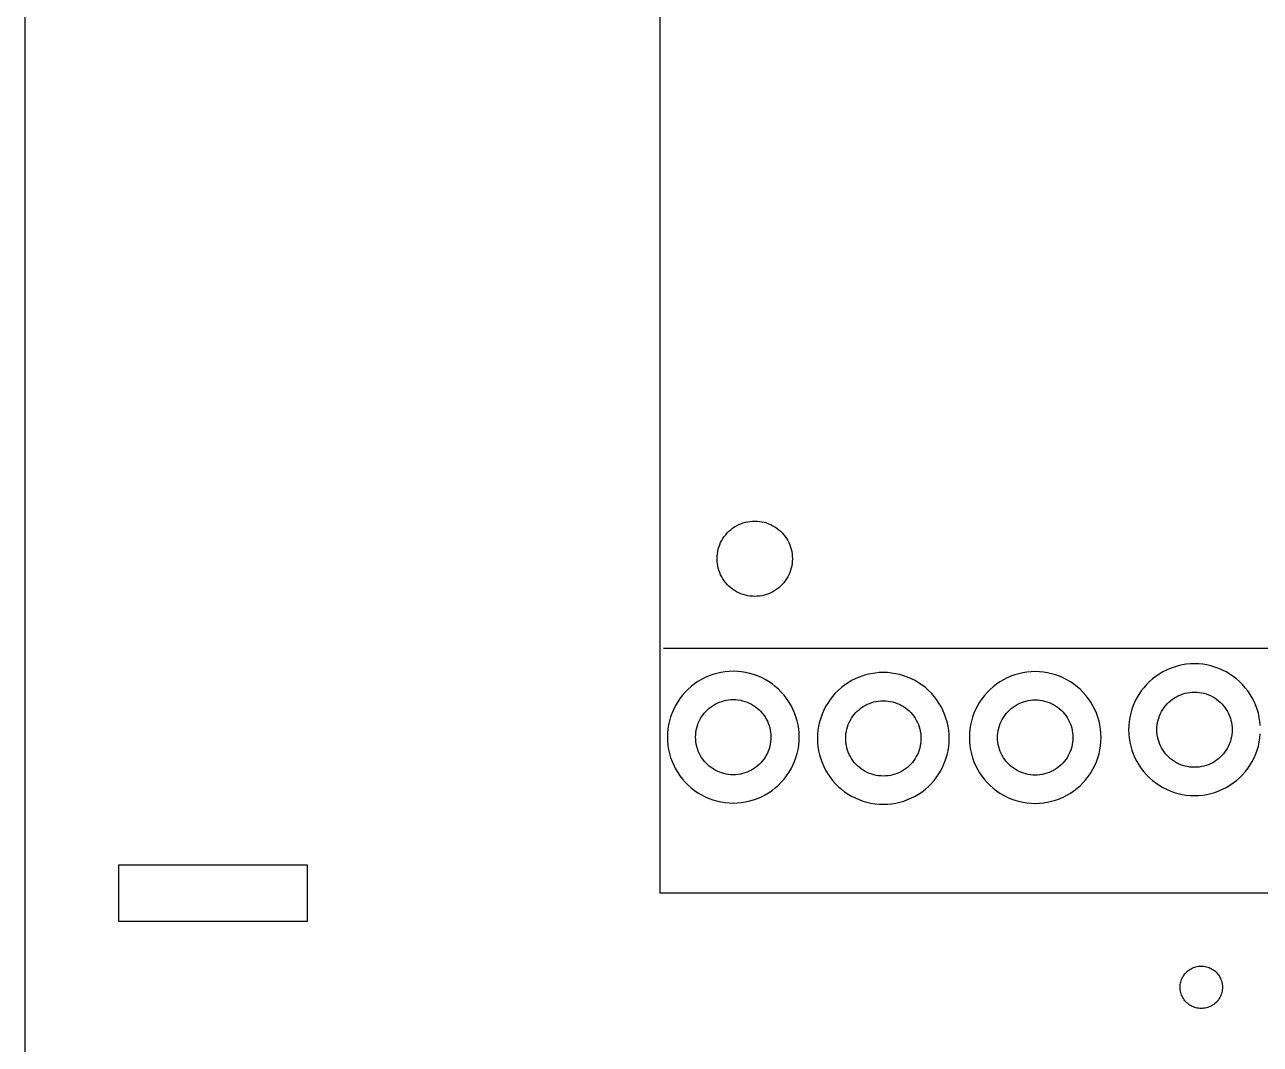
# Model space of a CAD drawing. Extents: x 2 to 1502, y 3 to 1555.
# Drawn here: x 2.1 to 374.3, y 914.3 to 1221.4 of the extents above; entities that cross this region are included whole.
import ezdxf

# ---------------------------------------------------------------- set-up
doc = ezdxf.new("R2010")
doc.units = 0
doc.layers.get('0').update_dxf_attribs({"linetype": 'CONTINUOUS'})

msp = doc.modelspace()

# ---------------------------------------------------------------- linework, layer by layer
at = {"color": 7}
for points in [[(2.148618, 1555.065499), (2.148618, 903.096983)], [(193.487205, 959.789929), (193.487205, 1498.372594)], [(219.877073, 1071.670774), (220.580648, 1071.782224)], [(220.580648, 1071.782224), (221.289848, 1071.848974)], [(221.289848, 1071.849049), (222.001673, 1071.871549)], [(222.001673, 1071.871474), (222.713723, 1071.848974)], [(222.713723, 1071.849049), (223.422698, 1071.782299)], [(223.422698, 1071.782224), (224.126198, 1071.670774)], [(213.265298, 1067.760424), (213.736148, 1068.294724)], [(213.736148, 1068.294724), (214.239848, 1068.798424)], [(214.239848, 1068.798424), (214.774148, 1069.269574)], [(214.774148, 1069.269574), (215.337098, 1069.706074)], [(215.337098, 1069.706074), (215.926148, 1070.106349)], [(215.926148, 1070.106349), (216.539273, 1070.468899)], [(216.539273, 1070.468899), (217.173998, 1070.792299)], [(217.173998, 1070.792299), (217.827623, 1071.075199)], [(217.827623, 1071.075199), (218.497748, 1071.316474)], [(218.497748, 1071.316474), (219.181748, 1071.515149)], [(219.181748, 1071.515149), (219.877073, 1071.670774)], [(224.126198, 1071.670774), (224.821598, 1071.515149)], [(224.821598, 1071.515149), (225.505598, 1071.316474)], [(225.505598, 1071.316474), (226.175648, 1071.075199)], [(226.175648, 1071.075199), (226.829348, 1070.792299)], [(226.829348, 1070.792299), (227.463998, 1070.468899)], [(227.463998, 1070.468899), (228.077123, 1070.106349)], [(228.077123, 1070.106349), (228.666173, 1069.706074)], [(228.666173, 1069.706074), (229.229123, 1069.269574)], [(229.229123, 1069.269574), (229.763498, 1068.798424)], [(229.763498, 1068.798424), (230.267198, 1068.294724)], [(230.267198, 1068.294724), (230.738348, 1067.760424)], [(211.218098, 1064.036824), (211.459298, 1064.706949)], [(211.459298, 1064.706949), (211.742198, 1065.360574)], [(211.742198, 1065.360574), (212.065673, 1065.995224)], [(212.065673, 1065.995224), (212.428223, 1066.608424)], [(212.428223, 1066.608424), (212.828498, 1067.197699)], [(212.828498, 1067.197699), (213.265298, 1067.760424)], [(230.738348, 1067.760424), (231.174848, 1067.197699)], [(231.174848, 1067.197699), (231.575123, 1066.608424)], [(231.575123, 1066.608424), (231.937673, 1065.995224)], [(231.937673, 1065.995224), (232.261073, 1065.360574)], [(232.261073, 1065.360574), (232.543973, 1064.706949)], [(232.543973, 1064.706949), (232.785248, 1064.036824)], [(210.685448, 1059.820849), (210.662948, 1060.532899)], [(210.663098, 1060.532899), (210.685598, 1061.244949)], [(210.685448, 1061.244949), (210.752948, 1061.953924)], [(210.752648, 1061.953924), (210.864023, 1062.657499)], [(210.864023, 1062.657499), (211.019423, 1063.352824)], [(211.019423, 1063.352824), (211.218098, 1064.036824)], [(232.785248, 1064.036824), (232.983923, 1063.352824)], [(232.983923, 1063.352824), (233.139548, 1062.657499)], [(233.139548, 1062.657499), (233.250923, 1061.953924)], [(233.250923, 1061.953924), (233.317673, 1061.244949)], [(233.340248, 1060.532899), (233.317748, 1059.820849)], [(233.317823, 1061.244949), (233.340323, 1060.532899)], [(210.752648, 1059.111874), (210.685148, 1059.820849)], [(210.864023, 1058.408299), (210.752648, 1059.111874)], [(211.019423, 1057.712974), (210.864023, 1058.408299)], [(211.218098, 1057.028974), (211.019423, 1057.712974)], [(211.459298, 1056.358849), (211.218098, 1057.028974)], [(232.785248, 1057.028974), (232.543973, 1056.358849)], [(232.983923, 1057.712974), (232.785248, 1057.028974)], [(233.139548, 1058.408299), (232.983923, 1057.712974)], [(233.250923, 1059.111874), (233.139548, 1058.408299)], [(233.317823, 1059.820849), (233.251073, 1059.111874)], [(211.742198, 1055.705224), (211.459298, 1056.358849)], [(212.065673, 1055.070499), (211.742198, 1055.705224)], [(212.428223, 1054.457374), (212.065673, 1055.070499)], [(212.828498, 1053.868324), (212.428223, 1054.457374)], [(213.265298, 1053.305374), (212.828498, 1053.868324)], [(213.736148, 1052.771074), (213.265298, 1053.305374)], [(230.738348, 1053.305374), (230.267198, 1052.771074)], [(231.174848, 1053.868324), (230.738348, 1053.305374)], [(231.575123, 1054.457374), (231.174848, 1053.868324)], [(231.937673, 1055.070499), (231.575123, 1054.457374)], [(232.261073, 1055.705224), (231.937673, 1055.070499)], [(232.543973, 1056.358849), (232.261073, 1055.705224)], [(214.239848, 1052.267374), (213.736148, 1052.771074)], [(214.774148, 1051.796524), (214.239848, 1052.267374)], [(215.337098, 1051.359724), (214.774148, 1051.796524)], [(215.926148, 1050.959449), (215.337098, 1051.359724)], [(216.539273, 1050.596899), (215.926148, 1050.959449)], [(217.173998, 1050.273499), (216.539273, 1050.596899)], [(217.827623, 1049.990599), (217.173998, 1050.273499)], [(218.497748, 1049.749324), (217.827623, 1049.990599)], [(219.181748, 1049.550649), (218.497748, 1049.749324)], [(219.877073, 1049.395324), (219.181748, 1049.550649)], [(220.580648, 1049.283874), (219.877073, 1049.395324)], [(224.126198, 1049.395324), (223.422698, 1049.283874)], [(224.821598, 1049.550649), (224.126198, 1049.395324)], [(225.505598, 1049.749324), (224.821598, 1049.550649)], [(226.175648, 1049.990599), (225.505598, 1049.749324)], [(226.829348, 1050.273499), (226.175648, 1049.990599)], [(227.463998, 1050.596899), (226.829348, 1050.273499)], [(228.077123, 1050.959449), (227.463998, 1050.596899)], [(228.666173, 1051.359724), (228.077123, 1050.959449)], [(229.229123, 1051.796524), (228.666173, 1051.359724)], [(229.763498, 1052.267374), (229.229123, 1051.796524)], [(230.267198, 1052.771074), (229.763498, 1052.267374)], [(221.289848, 1049.216674), (220.580648, 1049.284174)], [(222.001673, 1049.194324), (221.289848, 1049.216824)], [(222.713723, 1049.216674), (222.001673, 1049.194174)], [(223.422698, 1049.283874), (222.713723, 1049.216374)], [(194.505623, 1033.603774), (421.277287, 1033.603774)], [(347.149935, 1027.480691), (346.005885, 1026.985616)], [(348.322785, 1027.902941), (347.149935, 1027.480691)], [(349.51986, 1028.250716), (348.322785, 1027.902941)], [(350.73636, 1028.522666), (349.51986, 1028.250716)], [(351.96756, 1028.717591), (350.73636, 1028.522666)], [(353.20851, 1028.834966), (351.96756, 1028.717591)], [(354.45441, 1028.874116), (353.20851, 1028.835116)], [(355.70031, 1028.834966), (354.45441, 1028.873966)], [(356.941335, 1028.717591), (355.70031, 1028.834966)], [(358.172535, 1028.522666), (356.941335, 1028.717591)], [(359.389035, 1028.250716), (358.172535, 1028.522666)], [(360.58611, 1027.902941), (359.389035, 1028.250716)], [(361.758885, 1027.480691), (360.58611, 1027.902941)], [(362.902935, 1026.985616), (361.758885, 1027.480691)], [(204.917408, 1023.530194), (203.886383, 1022.829544)], [(205.990283, 1024.164769), (204.917408, 1023.530194)], [(207.100958, 1024.730644), (205.990283, 1024.164769)], [(208.245008, 1025.225719), (207.100958, 1024.730644)], [(209.417858, 1025.647969), (208.245008, 1025.225719)], [(210.614933, 1025.995744), (209.417858, 1025.647969)], [(211.831433, 1026.267694), (210.614933, 1025.995744)], [(213.062633, 1026.462619), (211.831433, 1026.267694)], [(214.303583, 1026.579994), (213.062633, 1026.462619)], [(215.549483, 1026.619144), (214.303583, 1026.580144)], [(216.795383, 1026.579994), (215.549483, 1026.618994)], [(218.036408, 1026.462619), (216.795383, 1026.579994)], [(219.267608, 1026.267694), (218.036408, 1026.462619)], [(220.484108, 1025.995744), (219.267608, 1026.267694)], [(221.681183, 1025.647969), (220.484108, 1025.995744)], [(222.853958, 1025.225719), (221.681183, 1025.647969)], [(223.998008, 1024.730644), (222.853958, 1025.225719)], [(225.108683, 1024.164769), (223.998008, 1024.730644)], [(226.181633, 1023.530194), (225.108683, 1024.164769)], [(227.212658, 1022.829544), (226.181633, 1023.530194)], [(251.175443, 1023.799264), (250.102568, 1023.164689)], [(252.286118, 1024.365139), (251.175443, 1023.799264)], [(253.430168, 1024.860214), (252.286118, 1024.365139)], [(254.603018, 1025.282464), (253.430168, 1024.860214)], [(255.800093, 1025.630239), (254.603018, 1025.282464)], [(257.016593, 1025.902189), (255.800093, 1025.630239)], [(258.247793, 1026.097114), (257.016593, 1025.902189)], [(259.488743, 1026.214489), (258.247793, 1026.097114)], [(260.734643, 1026.253639), (259.488743, 1026.214639)], [(261.980543, 1026.214489), (260.734643, 1026.253489)], [(263.221568, 1026.097114), (261.980543, 1026.214489)], [(264.452768, 1025.902189), (263.221568, 1026.097114)], [(265.669268, 1025.630239), (264.452768, 1025.902189)], [(266.866343, 1025.282464), (265.669268, 1025.630239)], [(268.039118, 1024.860214), (266.866343, 1025.282464)], [(269.183168, 1024.365139), (268.039118, 1024.860214)], [(270.293843, 1023.799264), (269.183168, 1024.365139)], [(271.366793, 1023.164689), (270.293843, 1023.799264)], [(295.847085, 1023.427909), (294.81606, 1022.727259)], [(296.91996, 1024.062484), (295.847085, 1023.427909)], [(298.030635, 1024.628359), (296.91996, 1024.062484)], [(299.174685, 1025.123434), (298.030635, 1024.628359)], [(300.347535, 1025.545684), (299.174685, 1025.123434)], [(301.54461, 1025.893459), (300.347535, 1025.545684)], [(302.76111, 1026.165409), (301.54461, 1025.893459)], [(303.99231, 1026.360334), (302.76111, 1026.165409)], [(305.23326, 1026.477709), (303.99231, 1026.360334)], [(306.47916, 1026.516859), (305.23326, 1026.477859)], [(307.72506, 1026.477709), (306.47916, 1026.516709)], [(308.966085, 1026.360334), (307.72506, 1026.477709)], [(310.197285, 1026.165409), (308.966085, 1026.360334)], [(311.413785, 1025.893459), (310.197285, 1026.165409)], [(312.61086, 1025.545684), (311.413785, 1025.893459)], [(313.783635, 1025.123434), (312.61086, 1025.545684)], [(314.927685, 1024.628359), (313.783635, 1025.123434)], [(316.03836, 1024.062484), (314.927685, 1024.628359)], [(317.11131, 1023.427909), (316.03836, 1024.062484)], [(318.142335, 1022.727259), (317.11131, 1023.427909)], [(340.87131, 1023.496166), (339.98991, 1022.614691)], [(341.806335, 1024.320491), (340.87131, 1023.496166)], [(342.79131, 1025.084516), (341.806335, 1024.320491)], [(343.822335, 1025.785166), (342.79131, 1025.084516)], [(344.89521, 1026.419741), (343.822335, 1025.785166)], [(346.005885, 1026.985616), (344.89521, 1026.419741)], [(364.01361, 1026.419741), (362.902935, 1026.985616)], [(365.08656, 1025.785166), (364.01361, 1026.419741)], [(366.117585, 1025.084516), (365.08656, 1025.785166)], [(367.102485, 1024.320491), (366.117585, 1025.084516)], [(368.037585, 1023.496166), (367.102485, 1024.320491)], [(368.918985, 1022.614691), (368.037585, 1023.496166)], [(201.084983, 1020.359719), (200.260583, 1019.424694)], [(201.966383, 1021.241194), (201.084983, 1020.359719)], [(202.901408, 1022.065519), (201.966383, 1021.241194)], [(203.886383, 1022.829544), (202.901408, 1022.065519)], [(228.197558, 1022.065519), (227.212658, 1022.829544)], [(229.132658, 1021.241194), (228.197558, 1022.065519)], [(230.014058, 1020.359719), (229.132658, 1021.241194)], [(230.838458, 1019.424694), (230.014058, 1020.359719)], [(246.270143, 1019.994214), (245.445743, 1019.059189)], [(247.151543, 1020.875689), (246.270143, 1019.994214)], [(248.086568, 1021.700014), (247.151543, 1020.875689)], [(249.071543, 1022.464039), (248.086568, 1021.700014)], [(250.102568, 1023.164689), (249.071543, 1022.464039)], [(272.397818, 1022.464039), (271.366793, 1023.164689)], [(273.382718, 1021.700014), (272.397818, 1022.464039)], [(274.317825, 1020.875689), (273.382718, 1021.700014)], [(275.199225, 1019.994214), (274.317825, 1020.875689)], [(276.023625, 1019.059189), (275.199225, 1019.994214)], [(292.01466, 1020.257434), (291.19026, 1019.322409)], [(292.89606, 1021.138909), (292.01466, 1020.257434)], [(293.831085, 1021.963234), (292.89606, 1021.138909)], [(294.81606, 1022.727259), (293.831085, 1021.963234)], [(319.127235, 1021.963234), (318.142335, 1022.727259)], [(320.062335, 1021.138909), (319.127235, 1021.963234)], [(320.943735, 1020.257434), (320.062335, 1021.138909)], [(321.768135, 1019.322409), (320.943735, 1020.257434)], [(337.700835, 1019.663741), (337.066335, 1018.590791)], [(338.401485, 1020.694691), (337.700835, 1019.663741)], [(339.16551, 1021.679666), (338.401485, 1020.694691)], [(339.98991, 1022.614691), (339.16551, 1021.679666)], [(350.280435, 1019.573966), (350.950635, 1019.815166)], [(350.950635, 1019.815166), (351.634635, 1020.013991)], [(351.634635, 1020.013991), (352.32981, 1020.169316)], [(352.32981, 1020.169316), (353.033385, 1020.280691)], [(353.033385, 1020.280691), (353.74251, 1020.348191)], [(353.74251, 1020.347816), (354.45441, 1020.370316)], [(354.45441, 1020.370166), (355.166385, 1020.347666)], [(355.166385, 1020.347816), (355.87551, 1020.280316)], [(355.87551, 1020.280691), (356.57901, 1020.169316)], [(356.57901, 1020.169316), (357.274185, 1020.013991)], [(357.274185, 1020.013991), (357.958185, 1019.815166)], [(357.958185, 1019.815166), (358.62846, 1019.573966)], [(369.743385, 1021.679666), (368.918985, 1022.614691)], [(370.50741, 1020.694691), (369.743385, 1021.679666)], [(371.207985, 1019.663741), (370.50741, 1020.694691)], [(371.84256, 1018.590791), (371.207985, 1019.663741)], [(198.161408, 1016.335819), (197.595458, 1015.225144)], [(198.795908, 1017.408769), (198.161408, 1016.335819)], [(199.496558, 1018.439719), (198.795908, 1017.408769)], [(200.260583, 1019.424694), (199.496558, 1018.439719)], [(208.322033, 1015.513144), (208.884833, 1015.949719)], [(208.884833, 1015.949719), (209.474033, 1016.350069)], [(209.474033, 1016.350069), (210.087158, 1016.712694)], [(210.087158, 1016.712694), (210.721808, 1017.036019)], [(210.721808, 1017.036019), (211.375508, 1017.318994)], [(211.375508, 1017.318994), (212.045708, 1017.560194)], [(212.045708, 1017.560194), (212.729708, 1017.759019)], [(212.729708, 1017.759019), (213.424883, 1017.914344)], [(213.424883, 1017.914344), (214.128458, 1018.025719)], [(214.128458, 1018.025719), (214.837583, 1018.093219)], [(214.837583, 1018.092844), (215.549483, 1018.115344)], [(215.549483, 1018.115194), (216.261458, 1018.092694)], [(216.261458, 1018.092844), (216.970583, 1018.025344)], [(216.970583, 1018.025719), (217.674083, 1017.914344)], [(217.674083, 1017.914344), (218.369258, 1017.759019)], [(218.369258, 1017.759019), (219.053258, 1017.560194)], [(219.053258, 1017.560194), (219.723533, 1017.318994)], [(219.723533, 1017.318994), (220.377233, 1017.036019)], [(220.377233, 1017.036019), (221.011883, 1016.712694)], [(221.011883, 1016.712694), (221.625008, 1016.350069)], [(221.625008, 1016.350069), (222.214133, 1015.949719)], [(222.214133, 1015.949719), (222.776933, 1015.513144)], [(231.602483, 1018.439719), (230.838458, 1019.424694)], [(232.303058, 1017.408769), (231.602483, 1018.439719)], [(232.937633, 1016.335819), (232.303058, 1017.408769)], [(233.503583, 1015.225144), (232.937633, 1016.335819)], [(243.346568, 1015.970314), (242.780618, 1014.859639)], [(243.981068, 1017.043264), (243.346568, 1015.970314)], [(244.681718, 1018.074214), (243.981068, 1017.043264)], [(245.445743, 1019.059189), (244.681718, 1018.074214)], [(254.069993, 1015.584214), (254.659193, 1015.984564)], [(254.659193, 1015.984564), (255.272318, 1016.347189)], [(255.272318, 1016.347189), (255.906968, 1016.670514)], [(255.906968, 1016.670514), (256.560668, 1016.953489)], [(256.560668, 1016.953489), (257.230868, 1017.194689)], [(257.230868, 1017.194689), (257.914868, 1017.393514)], [(257.914868, 1017.393514), (258.610043, 1017.548839)], [(258.610043, 1017.548839), (259.313618, 1017.660214)], [(259.313618, 1017.660214), (260.022743, 1017.727714)], [(260.022743, 1017.727339), (260.734643, 1017.749839)], [(260.734643, 1017.749689), (261.446618, 1017.727189)], [(261.446618, 1017.727339), (262.155743, 1017.659839)], [(262.155743, 1017.660214), (262.859243, 1017.548839)], [(262.859243, 1017.548839), (263.554418, 1017.393514)], [(263.554418, 1017.393514), (264.238418, 1017.194689)], [(264.238418, 1017.194689), (264.908693, 1016.953489)], [(264.908693, 1016.953489), (265.562393, 1016.670514)], [(265.562393, 1016.670514), (266.197043, 1016.347189)], [(266.197043, 1016.347189), (266.810168, 1015.984564)], [(266.810168, 1015.984564), (267.399293, 1015.584214)], [(276.78765, 1018.074214), (276.023625, 1019.059189)], [(277.488225, 1017.043264), (276.78765, 1018.074214)], [(278.1228, 1015.970314), (277.488225, 1017.043264)], [(278.68875, 1014.859639), (278.1228, 1015.970314)], [(289.091085, 1016.233534), (288.525135, 1015.122859)], [(289.725585, 1017.306484), (289.091085, 1016.233534)], [(290.426235, 1018.337434), (289.725585, 1017.306484)], [(291.19026, 1019.322409), (290.426235, 1018.337434)], [(299.81451, 1015.847434), (300.40371, 1016.247784)], [(300.40371, 1016.247784), (301.016835, 1016.610409)], [(301.016835, 1016.610409), (301.651485, 1016.933734)], [(301.651485, 1016.933734), (302.305185, 1017.216709)], [(302.305185, 1017.216709), (302.975385, 1017.457909)], [(302.975385, 1017.457909), (303.659385, 1017.656734)], [(303.659385, 1017.656734), (304.35456, 1017.812059)], [(304.35456, 1017.812059), (305.058135, 1017.923434)], [(305.058135, 1017.923434), (305.76726, 1017.990934)], [(305.76726, 1017.990559), (306.47916, 1018.013059)], [(306.47916, 1018.012909), (307.191135, 1017.990409)], [(307.191135, 1017.990559), (307.90026, 1017.923059)], [(307.90026, 1017.923434), (308.60376, 1017.812059)], [(308.60376, 1017.812059), (309.298935, 1017.656734)], [(309.298935, 1017.656734), (309.982935, 1017.457909)], [(309.982935, 1017.457909), (310.65321, 1017.216709)], [(310.65321, 1017.216709), (311.30691, 1016.933734)], [(311.30691, 1016.933734), (311.94156, 1016.610409)], [(311.94156, 1016.610409), (312.554685, 1016.247784)], [(312.554685, 1016.247784), (313.14381, 1015.847434)], [(322.53216, 1018.337434), (321.768135, 1019.322409)], [(323.232735, 1017.306484), (322.53216, 1018.337434)], [(323.86731, 1016.233534), (323.232735, 1017.306484)], [(324.43326, 1015.122859), (323.86731, 1016.233534)], [(336.005385, 1016.336066), (335.58306, 1015.163291)], [(336.500385, 1017.480116), (336.005385, 1016.336066)], [(337.066335, 1018.590791), (336.500385, 1017.480116)], [(345.281385, 1015.696241), (345.717885, 1016.259041)], [(345.717885, 1016.259041), (346.189035, 1016.793341)], [(346.189035, 1016.793341), (346.69266, 1017.297041)], [(346.69266, 1017.297041), (347.22696, 1017.768116)], [(347.22696, 1017.768116), (347.78976, 1018.204691)], [(347.78976, 1018.204691), (348.37896, 1018.605041)], [(348.37896, 1018.605041), (348.992085, 1018.967666)], [(348.992085, 1018.967666), (349.626735, 1019.290991)], [(349.626735, 1019.290991), (350.280435, 1019.573966)], [(358.62846, 1019.573966), (359.28216, 1019.290991)], [(359.28216, 1019.290991), (359.91681, 1018.967666)], [(359.91681, 1018.967666), (360.529935, 1018.605041)], [(360.529935, 1018.605041), (361.11906, 1018.204691)], [(361.11906, 1018.204691), (361.68186, 1017.768116)], [(361.68186, 1017.768116), (362.21616, 1017.297041)], [(362.21616, 1017.297041), (362.71986, 1016.793341)], [(362.71986, 1016.793341), (363.190935, 1016.259041)], [(363.190935, 1016.259041), (363.62751, 1015.696241)], [(372.40851, 1017.480116), (371.84256, 1018.590791)], [(372.90351, 1016.336066), (372.40851, 1017.480116)], [(373.32576, 1015.163291), (372.90351, 1016.336066)], [(196.678133, 1012.908319), (196.330358, 1011.711244)], [(197.100458, 1014.081094), (196.678133, 1012.908319)], [(197.595458, 1015.225144), (197.100458, 1014.081094)], [(205.290083, 1011.604369), (205.613483, 1012.239019)], [(205.613483, 1012.239019), (205.976033, 1012.852144)], [(205.976033, 1012.852144), (206.376458, 1013.441269)], [(206.376458, 1013.441269), (206.812958, 1014.004069)], [(206.812958, 1014.004069), (207.284108, 1014.538369)], [(207.284108, 1014.538369), (207.787733, 1015.042069)], [(207.787733, 1015.042069), (208.322033, 1015.513144)], [(222.776933, 1015.513144), (223.311233, 1015.042069)], [(223.311233, 1015.042069), (223.814933, 1014.538369)], [(223.814933, 1014.538369), (224.286008, 1014.004069)], [(224.286008, 1014.004069), (224.722583, 1013.441269)], [(224.722583, 1013.441269), (225.122933, 1012.852144)], [(225.122933, 1012.852144), (225.485558, 1012.239019)], [(225.485558, 1012.239019), (225.808883, 1011.604369)], [(233.998583, 1014.081094), (233.503583, 1015.225144)], [(234.420833, 1012.908319), (233.998583, 1014.081094)], [(234.768608, 1011.711244), (234.420833, 1012.908319)], [(241.863293, 1012.542814), (241.515518, 1011.345739)], [(242.285618, 1013.715589), (241.863293, 1012.542814)], [(242.780618, 1014.859639), (242.285618, 1013.715589)], [(250.798643, 1011.873514), (251.161193, 1012.486639)], [(251.161193, 1012.486639), (251.561618, 1013.075764)], [(251.561618, 1013.075764), (251.998118, 1013.638564)], [(251.998118, 1013.638564), (252.469268, 1014.172864)], [(252.469268, 1014.172864), (252.972893, 1014.676564)], [(252.972893, 1014.676564), (253.507193, 1015.147639)], [(253.507193, 1015.147639), (254.069993, 1015.584214)], [(267.399293, 1015.584214), (267.962093, 1015.147639)], [(267.962093, 1015.147639), (268.496393, 1014.676564)], [(268.496393, 1014.676564), (269.000093, 1014.172864)], [(269.000093, 1014.172864), (269.471168, 1013.638564)], [(269.471168, 1013.638564), (269.907743, 1013.075764)], [(269.907743, 1013.075764), (270.308093, 1012.486639)], [(270.308093, 1012.486639), (270.670718, 1011.873514)], [(279.18375, 1013.715589), (278.68875, 1014.859639)], [(279.606, 1012.542814), (279.18375, 1013.715589)], [(279.953775, 1011.345739), (279.606, 1012.542814)], [(287.60781, 1012.806034), (287.260035, 1011.608959)], [(288.030135, 1013.978809), (287.60781, 1012.806034)], [(288.525135, 1015.122859), (288.030135, 1013.978809)], [(296.54316, 1012.136734), (296.90571, 1012.749859)], [(296.90571, 1012.749859), (297.306135, 1013.338984)], [(297.306135, 1013.338984), (297.742635, 1013.901784)], [(297.742635, 1013.901784), (298.213785, 1014.436084)], [(298.213785, 1014.436084), (298.71741, 1014.939784)], [(298.71741, 1014.939784), (299.25171, 1015.410859)], [(299.25171, 1015.410859), (299.81451, 1015.847434)], [(313.14381, 1015.847434), (313.70661, 1015.410859)], [(313.70661, 1015.410859), (314.24091, 1014.939784)], [(314.24091, 1014.939784), (314.74461, 1014.436084)], [(314.74461, 1014.436084), (315.215685, 1013.901784)], [(315.215685, 1013.901784), (315.65226, 1013.338984)], [(315.65226, 1013.338984), (316.05261, 1012.749859)], [(316.05261, 1012.749859), (316.415235, 1012.136734)], [(324.92826, 1013.978809), (324.43326, 1015.122859)], [(325.35051, 1012.806034), (324.92826, 1013.978809)], [(325.698285, 1011.608959), (325.35051, 1012.806034)], [(334.96341, 1012.749716), (334.76841, 1011.518516)], [(335.235285, 1013.966216), (334.96341, 1012.749716)], [(335.58306, 1015.163291), (335.235285, 1013.966216)], [(343.472085, 1011.851366), (343.670835, 1012.535366)], [(343.670835, 1012.535366), (343.91211, 1013.205566)], [(343.91211, 1013.205566), (344.19501, 1013.859341)], [(344.19501, 1013.859341), (344.51841, 1014.493991)], [(344.51841, 1014.493991), (344.88096, 1015.107116)], [(344.88096, 1015.107116), (345.281385, 1015.696241)], [(363.62751, 1015.696241), (364.02786, 1015.107116)], [(364.02786, 1015.107116), (364.390485, 1014.493991)], [(364.390485, 1014.493991), (364.71381, 1013.859341)], [(364.71381, 1013.859341), (364.996785, 1013.205566)], [(364.996785, 1013.205566), (365.23806, 1012.535366)], [(365.23806, 1012.535366), (365.43681, 1011.851366)], [(373.673535, 1013.966216), (373.32576, 1015.163291)], [(373.945485, 1012.749716), (373.673535, 1013.966216)], [(374.140485, 1011.518516), (373.945485, 1012.749716)], [(195.863483, 1009.263544), (195.746183, 1008.022519)], [(196.058483, 1010.494744), (195.863483, 1009.263544)], [(196.330358, 1011.711244), (196.058483, 1010.494744)], [(204.300383, 1008.197719), (204.411758, 1008.901219)], [(204.411758, 1008.901219), (204.567158, 1009.596394)], [(204.567158, 1009.596394), (204.765908, 1010.280394)], [(204.765908, 1010.280394), (205.007183, 1010.950594)], [(205.007183, 1010.950594), (205.290083, 1011.604369)], [(225.808883, 1011.604369), (226.091858, 1010.950594)], [(226.091858, 1010.950594), (226.333133, 1010.280394)], [(226.333133, 1010.280394), (226.531883, 1009.596394)], [(226.531883, 1009.596394), (226.687208, 1008.901219)], [(226.687208, 1008.901219), (226.798658, 1008.197719)], [(235.040558, 1010.494744), (234.768608, 1011.711244)], [(235.235558, 1009.263544), (235.040558, 1010.494744)], [(235.352858, 1008.022519), (235.235558, 1009.263544)], [(241.048643, 1008.898039), (240.931343, 1007.657014)], [(241.243643, 1010.129239), (241.048643, 1008.898039)], [(241.515518, 1011.345739), (241.243643, 1010.129239)], [(249.485543, 1007.832214), (249.596918, 1008.535714)], [(249.596918, 1008.535714), (249.752318, 1009.230889)], [(249.752318, 1009.230889), (249.951068, 1009.914889)], [(249.951068, 1009.914889), (250.192343, 1010.585089)], [(250.192343, 1010.585089), (250.475243, 1011.238864)], [(250.475243, 1011.238864), (250.798643, 1011.873514)], [(270.670718, 1011.873514), (270.994043, 1011.238864)], [(270.994043, 1011.238864), (271.277018, 1010.585089)], [(271.277018, 1010.585089), (271.518293, 1009.914889)], [(271.518293, 1009.914889), (271.717043, 1009.230889)], [(271.717043, 1009.230889), (271.872368, 1008.535714)], [(271.872368, 1008.535714), (271.983818, 1007.832214)], [(280.225725, 1010.129239), (279.953775, 1011.345739)], [(280.420725, 1008.898039), (280.225725, 1010.129239)], [(280.538025, 1007.657014), (280.420725, 1008.898039)], [(286.79316, 1009.161259), (286.67586, 1007.920234)], [(286.98816, 1010.392459), (286.79316, 1009.161259)], [(287.260035, 1011.608959), (286.98816, 1010.392459)], [(295.23006, 1008.095434), (295.341435, 1008.798934)], [(295.341435, 1008.798934), (295.496835, 1009.494109)], [(295.496835, 1009.494109), (295.695585, 1010.178109)], [(295.695585, 1010.178109), (295.93686, 1010.848309)], [(295.93686, 1010.848309), (296.21976, 1011.502084)], [(296.21976, 1011.502084), (296.54316, 1012.136734)], [(316.415235, 1012.136734), (316.73856, 1011.502084)], [(316.73856, 1011.502084), (317.021535, 1010.848309)], [(317.021535, 1010.848309), (317.26281, 1010.178109)], [(317.26281, 1010.178109), (317.46156, 1009.494109)], [(317.46156, 1009.494109), (317.616885, 1008.798934)], [(317.616885, 1008.798934), (317.728335, 1008.095434)], [(325.970235, 1010.392459), (325.698285, 1011.608959)], [(326.165235, 1009.161259), (325.970235, 1010.392459)], [(326.282535, 1007.920234), (326.165235, 1009.161259)], [(334.611885, 1009.031591), (334.650885, 1007.785691)], [(334.65096, 1010.277491), (334.61196, 1009.031591)], [(334.76841, 1011.518516), (334.65111, 1010.277491)], [(343.115535, 1009.031591), (343.138035, 1009.743566)], [(343.138035, 1008.319616), (343.115535, 1009.031591)], [(343.13826, 1009.743566), (343.20501, 1010.452691)], [(343.20531, 1010.452691), (343.316685, 1011.156191)], [(343.316685, 1011.156191), (343.472085, 1011.851366)], [(365.43681, 1011.851366), (365.592135, 1011.156191)], [(365.592135, 1011.156191), (365.703585, 1010.452691)], [(365.703885, 1010.452691), (365.770635, 1009.743566)], [(365.793285, 1009.031591), (365.770785, 1008.319616)], [(365.77086, 1009.743566), (365.79336, 1009.031591)], [(374.257785, 1010.277491), (374.140485, 1011.518516)], [(195.706958, 1006.776619), (195.745958, 1005.530719)], [(195.746033, 1008.022519), (195.707033, 1006.776619)], [(195.746183, 1005.530719), (195.863483, 1004.289769)], [(204.210608, 1006.776619), (204.233108, 1007.488594)], [(204.233108, 1006.064644), (204.210608, 1006.776619)], [(204.233333, 1007.488594), (204.300083, 1008.197719)], [(204.300083, 1005.355519), (204.233333, 1006.064644)], [(204.411758, 1004.652019), (204.300383, 1005.355519)], [(226.798658, 1005.355519), (226.687208, 1004.652019)], [(226.798958, 1008.197719), (226.865708, 1007.488594)], [(226.865708, 1006.064644), (226.798958, 1005.355519)], [(226.888358, 1006.776619), (226.865858, 1006.064644)], [(226.865933, 1007.488594), (226.888433, 1006.776619)], [(235.235558, 1004.289769), (235.352858, 1005.530719)], [(235.392008, 1006.776619), (235.353008, 1008.022519)], [(235.353008, 1005.530719), (235.392008, 1006.776619)], [(240.892118, 1006.411114), (240.931118, 1005.165214)], [(240.931193, 1007.657014), (240.892193, 1006.411114)], [(240.931343, 1005.165214), (241.048643, 1003.924264)], [(249.395768, 1006.411114), (249.418268, 1007.123089)], [(249.418268, 1005.699139), (249.395768, 1006.411114)], [(249.418493, 1007.123089), (249.485243, 1007.832214)], [(249.485243, 1004.990014), (249.418493, 1005.699139)], [(249.596918, 1004.286514), (249.485543, 1004.990014)], [(271.983818, 1004.990014), (271.872368, 1004.286514)], [(271.984118, 1007.832214), (272.050868, 1007.123089)], [(272.050868, 1005.699139), (271.984118, 1004.990014)], [(272.073518, 1006.411114), (272.051018, 1005.699139)], [(272.051093, 1007.123089), (272.073593, 1006.411114)], [(280.420725, 1003.924264), (280.538025, 1005.165214)], [(280.577175, 1006.411114), (280.538175, 1007.657014)], [(280.538175, 1005.165214), (280.577175, 1006.411114)], [(286.636635, 1006.674334), (286.675635, 1005.428434)], [(286.67571, 1007.920234), (286.63671, 1006.674334)], [(286.67586, 1005.428434), (286.79316, 1004.187484)], [(295.140285, 1006.674334), (295.162785, 1007.386309)], [(295.162785, 1005.962359), (295.140285, 1006.674334)], [(295.16301, 1007.386309), (295.22976, 1008.095434)], [(295.22976, 1005.253234), (295.16301, 1005.962359)], [(295.341435, 1004.549734), (295.23006, 1005.253234)], [(317.728335, 1005.253234), (317.616885, 1004.549734)], [(317.728635, 1008.095434), (317.795385, 1007.386309)], [(317.795385, 1005.962359), (317.728635, 1005.253234)], [(317.818035, 1006.674334), (317.795535, 1005.962359)], [(317.79561, 1007.386309), (317.81811, 1006.674334)], [(326.165235, 1004.187484), (326.282535, 1005.428434)], [(326.321685, 1006.674334), (326.282685, 1007.920234)], [(326.282685, 1005.428434), (326.321685, 1006.674334)], [(334.65111, 1007.785691), (334.76841, 1006.544741)], [(334.76841, 1006.544741), (334.96341, 1005.313541)], [(334.96341, 1005.313541), (335.235285, 1004.097041)], [(343.20501, 1007.610491), (343.13826, 1008.319616)], [(343.316685, 1006.906991), (343.20531, 1007.610491)], [(343.472085, 1006.211816), (343.316685, 1006.906991)], [(343.670835, 1005.527816), (343.472085, 1006.211816)], [(343.91211, 1004.857616), (343.670835, 1005.527816)], [(344.19501, 1004.203916), (343.91211, 1004.857616)], [(364.996785, 1004.857616), (364.71381, 1004.203916)], [(365.23806, 1005.527816), (364.996785, 1004.857616)], [(365.43681, 1006.211816), (365.23806, 1005.527816)], [(365.592135, 1006.906991), (365.43681, 1006.211816)], [(365.703585, 1007.610491), (365.592135, 1006.906991)], [(365.770635, 1008.319616), (365.703885, 1007.610491)], [(373.673535, 1004.097041), (373.945485, 1005.313541)], [(373.945485, 1005.313541), (374.140485, 1006.544741)], [(374.140485, 1006.544741), (374.257785, 1007.785691)], [(195.863483, 1004.289769), (196.058483, 1003.058569)], [(196.058483, 1003.058569), (196.330358, 1001.842069)], [(196.330358, 1001.842069), (196.678133, 1000.644919)], [(204.567158, 1003.956844), (204.411758, 1004.652019)], [(204.765908, 1003.272844), (204.567158, 1003.956844)], [(205.007183, 1002.602644), (204.765908, 1003.272844)], [(205.290083, 1001.948944), (205.007183, 1002.602644)], [(205.613483, 1001.314294), (205.290083, 1001.948944)], [(205.976033, 1000.701169), (205.613483, 1001.314294)], [(225.485558, 1001.314294), (225.122933, 1000.701169)], [(225.808883, 1001.948944), (225.485558, 1001.314294)], [(226.091858, 1002.602644), (225.808883, 1001.948944)], [(226.333133, 1003.272844), (226.091858, 1002.602644)], [(226.531883, 1003.956844), (226.333133, 1003.272844)], [(226.687208, 1004.652019), (226.531883, 1003.956844)], [(234.420833, 1000.644919), (234.768608, 1001.842069)], [(234.768608, 1001.842069), (235.040558, 1003.058569)], [(235.040558, 1003.058569), (235.235558, 1004.289769)], [(241.048643, 1003.924264), (241.243643, 1002.693064)], [(241.243643, 1002.693064), (241.515518, 1001.476564)], [(241.515518, 1001.476564), (241.863293, 1000.279414)], [(249.752318, 1003.591339), (249.596918, 1004.286514)], [(249.951068, 1002.907339), (249.752318, 1003.591339)], [(250.192343, 1002.237139), (249.951068, 1002.907339)], [(250.475243, 1001.583439), (250.192343, 1002.237139)], [(250.798643, 1000.948789), (250.475243, 1001.583439)], [(270.994043, 1001.583439), (270.670718, 1000.948789)], [(271.277018, 1002.237139), (270.994043, 1001.583439)], [(271.518293, 1002.907339), (271.277018, 1002.237139)], [(271.717043, 1003.591339), (271.518293, 1002.907339)], [(271.872368, 1004.286514), (271.717043, 1003.591339)], [(279.606, 1000.279414), (279.953775, 1001.476564)], [(279.953775, 1001.476564), (280.225725, 1002.693064)], [(280.225725, 1002.693064), (280.420725, 1003.924264)], [(286.79316, 1004.187484), (286.98816, 1002.956284)], [(286.98816, 1002.956284), (287.260035, 1001.739784)], [(287.260035, 1001.739784), (287.60781, 1000.542634)], [(295.496835, 1003.854559), (295.341435, 1004.549734)], [(295.695585, 1003.170559), (295.496835, 1003.854559)], [(295.93686, 1002.500359), (295.695585, 1003.170559)], [(296.21976, 1001.846659), (295.93686, 1002.500359)], [(296.54316, 1001.212009), (296.21976, 1001.846659)], [(296.90571, 1000.598884), (296.54316, 1001.212009)], [(316.415235, 1001.212009), (316.05261, 1000.598884)], [(316.73856, 1001.846659), (316.415235, 1001.212009)], [(317.021535, 1002.500359), (316.73856, 1001.846659)], [(317.26281, 1003.170559), (317.021535, 1002.500359)], [(317.46156, 1003.854559), (317.26281, 1003.170559)], [(317.616885, 1004.549734), (317.46156, 1003.854559)], [(325.35051, 1000.542634), (325.698285, 1001.739784)], [(325.698285, 1001.739784), (325.970235, 1002.956284)], [(325.970235, 1002.956284), (326.165235, 1004.187484)], [(335.235285, 1004.097041), (335.58306, 1002.899891)], [(335.58306, 1002.899891), (336.005385, 1001.727116)], [(336.005385, 1001.727116), (336.500385, 1000.583066)], [(344.51841, 1003.569266), (344.19501, 1004.203916)], [(344.88096, 1002.956141), (344.51841, 1003.569266)], [(345.281385, 1002.366941), (344.88096, 1002.956141)], [(345.717885, 1001.804141), (345.281385, 1002.366941)], [(346.189035, 1001.269841), (345.717885, 1001.804141)], [(346.69266, 1000.766141), (346.189035, 1001.269841)], [(362.71986, 1001.269841), (362.21616, 1000.766141)], [(363.190935, 1001.804141), (362.71986, 1001.269841)], [(363.62751, 1002.366941), (363.190935, 1001.804141)], [(364.02786, 1002.956141), (363.62751, 1002.366941)], [(364.390485, 1003.569266), (364.02786, 1002.956141)], [(364.71381, 1004.203916), (364.390485, 1003.569266)], [(372.40851, 1000.583066), (372.90351, 1001.727116)], [(372.90351, 1001.727116), (373.32576, 1002.899891)], [(373.32576, 1002.899891), (373.673535, 1004.097041)], [(196.678133, 1000.644919), (197.100458, 999.472144)], [(197.100458, 999.472144), (197.595458, 998.328094)], [(197.595458, 998.328094), (198.161408, 997.217419)], [(206.376458, 1000.111969), (205.976033, 1000.701169)], [(206.812958, 999.549169), (206.376458, 1000.111969)], [(207.284108, 999.014869), (206.812958, 999.549169)], [(207.787733, 998.511169), (207.284108, 999.014869)], [(208.322033, 998.040094), (207.787733, 998.511169)], [(208.884833, 997.603594), (208.322033, 998.040094)], [(209.474033, 997.203169), (208.884833, 997.603594)], [(222.214133, 997.603594), (221.625008, 997.203169)], [(222.776933, 998.040094), (222.214133, 997.603594)], [(223.311233, 998.511169), (222.776933, 998.040094)], [(223.814933, 999.014869), (223.311233, 998.511169)], [(224.286008, 999.549169), (223.814933, 999.014869)], [(224.722583, 1000.111969), (224.286008, 999.549169)], [(225.122933, 1000.701169), (224.722583, 1000.111969)], [(232.937633, 997.217419), (233.503583, 998.328094)], [(233.503583, 998.328094), (233.998583, 999.472144)], [(233.998583, 999.472144), (234.420833, 1000.644919)], [(241.863293, 1000.279414), (242.285618, 999.106639)], [(242.285618, 999.106639), (242.780618, 997.962589)], [(242.780618, 997.962589), (243.346568, 996.851914)], [(251.161193, 1000.335664), (250.798643, 1000.948789)], [(251.561618, 999.746464), (251.161193, 1000.335664)], [(251.998118, 999.183664), (251.561618, 999.746464)], [(252.469268, 998.649364), (251.998118, 999.183664)], [(252.972893, 998.145664), (252.469268, 998.649364)], [(253.507193, 997.674589), (252.972893, 998.145664)], [(254.069993, 997.238089), (253.507193, 997.674589)], [(267.962093, 997.674589), (267.399293, 997.238089)], [(268.496393, 998.145664), (267.962093, 997.674589)], [(269.000093, 998.649364), (268.496393, 998.145664)], [(269.471168, 999.183664), (269.000093, 998.649364)], [(269.907743, 999.746464), (269.471168, 999.183664)], [(270.308093, 1000.335664), (269.907743, 999.746464)], [(270.670718, 1000.948789), (270.308093, 1000.335664)], [(278.1228, 996.851914), (278.68875, 997.962589)], [(278.68875, 997.962589), (279.18375, 999.106639)], [(279.18375, 999.106639), (279.606, 1000.279414)], [(287.60781, 1000.542634), (288.030135, 999.369859)], [(288.030135, 999.369859), (288.525135, 998.225809)], [(288.525135, 998.225809), (289.091085, 997.115134)], [(297.306135, 1000.009684), (296.90571, 1000.598884)], [(297.742635, 999.446884), (297.306135, 1000.009684)], [(298.213785, 998.912584), (297.742635, 999.446884)], [(298.71741, 998.408884), (298.213785, 998.912584)], [(299.25171, 997.937809), (298.71741, 998.408884)], [(299.81451, 997.501309), (299.25171, 997.937809)], [(300.40371, 997.100884), (299.81451, 997.501309)], [(313.14381, 997.501309), (312.554685, 997.100884)], [(313.70661, 997.937809), (313.14381, 997.501309)], [(314.24091, 998.408884), (313.70661, 997.937809)], [(314.74461, 998.912584), (314.24091, 998.408884)], [(315.215685, 999.446884), (314.74461, 998.912584)], [(315.65226, 1000.009684), (315.215685, 999.446884)], [(316.05261, 1000.598884), (315.65226, 1000.009684)], [(323.86731, 997.115134), (324.43326, 998.225809)], [(324.43326, 998.225809), (324.92826, 999.369859)], [(324.92826, 999.369859), (325.35051, 1000.542634)], [(336.500385, 1000.583066), (337.066335, 999.472391)], [(337.066335, 999.472391), (337.700835, 998.399441)], [(337.700835, 998.399441), (338.401485, 997.368491)], [(338.401485, 997.368491), (339.16551, 996.383516)], [(347.22696, 1000.295066), (346.69266, 1000.766141)], [(347.78976, 999.858566), (347.22696, 1000.295066)], [(348.37896, 999.458141), (347.78976, 999.858566)], [(348.992085, 999.095516), (348.37896, 999.458141)], [(349.626735, 998.772191), (348.992085, 999.095516)], [(350.280435, 998.489291), (349.626735, 998.772191)], [(350.950635, 998.248016), (350.280435, 998.489291)], [(351.634635, 998.049266), (350.950635, 998.248016)], [(352.32981, 997.893866), (351.634635, 998.049266)], [(353.033385, 997.782491), (352.32981, 997.893866)], [(353.74251, 997.715441), (353.033385, 997.782191)], [(354.45441, 997.693016), (353.74251, 997.715516)], [(355.166385, 997.715441), (354.45441, 997.692941)], [(355.87551, 997.782491), (355.166385, 997.715741)], [(356.57901, 997.893866), (355.87551, 997.782491)], [(357.274185, 998.049266), (356.57901, 997.893866)], [(357.958185, 998.248016), (357.274185, 998.049266)], [(358.62846, 998.489291), (357.958185, 998.248016)], [(359.28216, 998.772191), (358.62846, 998.489291)], [(359.91681, 999.095516), (359.28216, 998.772191)], [(360.529935, 999.458141), (359.91681, 999.095516)], [(361.11906, 999.858566), (360.529935, 999.458141)], [(361.68186, 1000.295066), (361.11906, 999.858566)], [(362.21616, 1000.766141), (361.68186, 1000.295066)], [(369.743385, 996.383516), (370.50741, 997.368491)], [(370.50741, 997.368491), (371.207985, 998.399441)], [(371.207985, 998.399441), (371.84256, 999.472391)], [(371.84256, 999.472391), (372.40851, 1000.583066)], [(198.161408, 997.217419), (198.795908, 996.144469)], [(198.795908, 996.144469), (199.496558, 995.113519)], [(199.496558, 995.113519), (200.260583, 994.128544)], [(200.260583, 994.128544), (201.084983, 993.193519)], [(210.087158, 996.840544), (209.474033, 997.203169)], [(210.721808, 996.517219), (210.087158, 996.840544)], [(211.375508, 996.234319), (210.721808, 996.517219)], [(212.045708, 995.993044), (211.375508, 996.234319)], [(212.729708, 995.794294), (212.045708, 995.993044)], [(213.424883, 995.638894), (212.729708, 995.794294)], [(214.128458, 995.527519), (213.424883, 995.638894)], [(214.837583, 995.460469), (214.128458, 995.527219)], [(215.549483, 995.438044), (214.837583, 995.460544)], [(216.261458, 995.460469), (215.549483, 995.437969)], [(216.970583, 995.527519), (216.261458, 995.460769)], [(217.674083, 995.638894), (216.970583, 995.527519)], [(218.369258, 995.794294), (217.674083, 995.638894)], [(219.053258, 995.993044), (218.369258, 995.794294)], [(219.723533, 996.234319), (219.053258, 995.993044)], [(220.377233, 996.517219), (219.723533, 996.234319)], [(221.011883, 996.840544), (220.377233, 996.517219)], [(221.625008, 997.203169), (221.011883, 996.840544)], [(230.014058, 993.193519), (230.838458, 994.128544)], [(230.838458, 994.128544), (231.602483, 995.113519)], [(231.602483, 995.113519), (232.303058, 996.144469)], [(232.303058, 996.144469), (232.937633, 997.217419)], [(243.346568, 996.851914), (243.981068, 995.778964)], [(243.981068, 995.778964), (244.681718, 994.748014)], [(244.681718, 994.748014), (245.445743, 993.763039)], [(245.445743, 993.763039), (246.270143, 992.828014)], [(254.659193, 996.837664), (254.069993, 997.238089)], [(255.272318, 996.475039), (254.659193, 996.837664)], [(255.906968, 996.151714), (255.272318, 996.475039)], [(256.560668, 995.868814), (255.906968, 996.151714)], [(257.230868, 995.627539), (256.560668, 995.868814)], [(257.914868, 995.428789), (257.230868, 995.627539)], [(258.610043, 995.273389), (257.914868, 995.428789)], [(259.313618, 995.162014), (258.610043, 995.273389)], [(260.022743, 995.094964), (259.313618, 995.161714)], [(260.734643, 995.072539), (260.022743, 995.095039)], [(261.446618, 995.094964), (260.734643, 995.072464)], [(262.155743, 995.162014), (261.446618, 995.095264)], [(262.859243, 995.273389), (262.155743, 995.162014)], [(263.554418, 995.428789), (262.859243, 995.273389)], [(264.238418, 995.627539), (263.554418, 995.428789)], [(264.908693, 995.868814), (264.238418, 995.627539)], [(265.562393, 996.151714), (264.908693, 995.868814)], [(266.197043, 996.475039), (265.562393, 996.151714)], [(266.810168, 996.837664), (266.197043, 996.475039)], [(267.399293, 997.238089), (266.810168, 996.837664)], [(275.199225, 992.828014), (276.023625, 993.763039)], [(276.023625, 993.763039), (276.78765, 994.748014)], [(276.78765, 994.748014), (277.488225, 995.778964)], [(277.488225, 995.778964), (278.1228, 996.851914)], [(289.091085, 997.115134), (289.725585, 996.042184)], [(289.725585, 996.042184), (290.426235, 995.011234)], [(290.426235, 995.011234), (291.19026, 994.026259)], [(291.19026, 994.026259), (292.01466, 993.091234)], [(301.016835, 996.738259), (300.40371, 997.100884)], [(301.651485, 996.414934), (301.016835, 996.738259)], [(302.305185, 996.132034), (301.651485, 996.414934)], [(302.975385, 995.890759), (302.305185, 996.132034)], [(303.659385, 995.692009), (302.975385, 995.890759)], [(304.35456, 995.536609), (303.659385, 995.692009)], [(305.058135, 995.425234), (304.35456, 995.536609)], [(305.76726, 995.358184), (305.058135, 995.424934)], [(306.47916, 995.335759), (305.76726, 995.358259)], [(307.191135, 995.358184), (306.47916, 995.335684)], [(307.90026, 995.425234), (307.191135, 995.358484)], [(308.60376, 995.536609), (307.90026, 995.425234)], [(309.298935, 995.692009), (308.60376, 995.536609)], [(309.982935, 995.890759), (309.298935, 995.692009)], [(310.65321, 996.132034), (309.982935, 995.890759)], [(311.30691, 996.414934), (310.65321, 996.132034)], [(311.94156, 996.738259), (311.30691, 996.414934)], [(312.554685, 997.100884), (311.94156, 996.738259)], [(320.943735, 993.091234), (321.768135, 994.026259)], [(321.768135, 994.026259), (322.53216, 995.011234)], [(322.53216, 995.011234), (323.232735, 996.042184)], [(323.232735, 996.042184), (323.86731, 997.115134)], [(339.16551, 996.383516), (339.98991, 995.448491)], [(339.98991, 995.448491), (340.87131, 994.567091)], [(340.87131, 994.567091), (341.806335, 993.742691)], [(341.806335, 993.742691), (342.79131, 992.978666)], [(366.117585, 992.978666), (367.102485, 993.742691)], [(367.102485, 993.742691), (368.037585, 994.567091)], [(368.037585, 994.567091), (368.918985, 995.448491)], [(368.918985, 995.448491), (369.743385, 996.383516)], [(201.084983, 993.193519), (201.966383, 992.312119)], [(201.966383, 992.312119), (202.901408, 991.487719)], [(202.901408, 991.487719), (203.886383, 990.723694)], [(203.886383, 990.723694), (204.917408, 990.023044)], [(204.917408, 990.023044), (205.990283, 989.388544)], [(225.108683, 989.388544), (226.181633, 990.023044)], [(226.181633, 990.023044), (227.212658, 990.723694)], [(227.212658, 990.723694), (228.197558, 991.487719)], [(228.197558, 991.487719), (229.132658, 992.312119)], [(229.132658, 992.312119), (230.014058, 993.193519)], [(246.270143, 992.828014), (247.151543, 991.946614)], [(247.151543, 991.946614), (248.086568, 991.122214)], [(248.086568, 991.122214), (249.071543, 990.358189)], [(249.071543, 990.358189), (250.102568, 989.657539)], [(271.366793, 989.657539), (272.397818, 990.358189)], [(272.397818, 990.358189), (273.382718, 991.122214)], [(273.382718, 991.122214), (274.317825, 991.946614)], [(274.317825, 991.946614), (275.199225, 992.828014)], [(292.01466, 993.091234), (292.89606, 992.209834)], [(292.89606, 992.209834), (293.831085, 991.385434)], [(293.831085, 991.385434), (294.81606, 990.621409)], [(294.81606, 990.621409), (295.847085, 989.920759)], [(295.847085, 989.920759), (296.91996, 989.286259)], [(316.03836, 989.286259), (317.11131, 989.920759)], [(317.11131, 989.920759), (318.142335, 990.621409)], [(318.142335, 990.621409), (319.127235, 991.385434)], [(319.127235, 991.385434), (320.062335, 992.209834)], [(320.062335, 992.209834), (320.943735, 993.091234)], [(342.79131, 992.978666), (343.822335, 992.278016)], [(343.822335, 992.278016), (344.89521, 991.643516)], [(344.89521, 991.643516), (346.005885, 991.077566)], [(346.005885, 991.077566), (347.149935, 990.582566)], [(347.149935, 990.582566), (348.322785, 990.160241)], [(348.322785, 990.160241), (349.51986, 989.812466)], [(349.51986, 989.812466), (350.73636, 989.540486)], [(358.172535, 989.540486), (359.389035, 989.812466)], [(359.389035, 989.812466), (360.58611, 990.160241)], [(360.58611, 990.160241), (361.758885, 990.582566)], [(361.758885, 990.582566), (362.902935, 991.077566)], [(362.902935, 991.077566), (364.01361, 991.643516)], [(364.01361, 991.643516), (365.08656, 992.278016)], [(365.08656, 992.278016), (366.117585, 992.978666)], [(205.990283, 989.388544), (207.100958, 988.822594)], [(207.100958, 988.822594), (208.245008, 988.327594)], [(208.245008, 988.327594), (209.417858, 987.905269)], [(209.417858, 987.905269), (210.614933, 987.557494)], [(210.614933, 987.557494), (211.831433, 987.285514)], [(211.831433, 987.285514), (213.062633, 987.090589)], [(213.062633, 987.090589), (214.303583, 986.973289)], [(214.303583, 986.973289), (215.549483, 986.934289)], [(215.549483, 986.934064), (216.795383, 986.973064)], [(216.795383, 986.973289), (218.036408, 987.090589)], [(218.036408, 987.090589), (219.267608, 987.285514)], [(219.267608, 987.285514), (220.484108, 987.557494)], [(220.484108, 987.557494), (221.681183, 987.905269)], [(221.681183, 987.905269), (222.853958, 988.327594)], [(222.853958, 988.327594), (223.998008, 988.822594)], [(223.998008, 988.822594), (225.108683, 989.388544)], [(250.102568, 989.657539), (251.175443, 989.023039)], [(251.175443, 989.023039), (252.286118, 988.457089)], [(252.286118, 988.457089), (253.430168, 987.962089)], [(253.430168, 987.962089), (254.603018, 987.539764)], [(254.603018, 987.539764), (255.800093, 987.191989)], [(255.800093, 987.191989), (257.016593, 986.920009)], [(257.016593, 986.920009), (258.247793, 986.725084)], [(258.247793, 986.725084), (259.488743, 986.607784)], [(259.488743, 986.607784), (260.734643, 986.568784)], [(260.734643, 986.568559), (261.980543, 986.607559)], [(261.980543, 986.607784), (263.221568, 986.725084)], [(263.221568, 986.725084), (264.452768, 986.920009)], [(264.452768, 986.920009), (265.669268, 987.191989)], [(265.669268, 987.191989), (266.866343, 987.539764)], [(266.866343, 987.539764), (268.039118, 987.962089)], [(268.039118, 987.962089), (269.183168, 988.457089)], [(269.183168, 988.457089), (270.293843, 989.023039)], [(270.293843, 989.023039), (271.366793, 989.657539)], [(296.91996, 989.286259), (298.030635, 988.720309)], [(298.030635, 988.720309), (299.174685, 988.225309)], [(299.174685, 988.225309), (300.347535, 987.802984)], [(300.347535, 987.802984), (301.54461, 987.455209)], [(301.54461, 987.455209), (302.76111, 987.183229)], [(302.76111, 987.183229), (303.99231, 986.988304)], [(303.99231, 986.988304), (305.23326, 986.871004)], [(305.23326, 986.871004), (306.47916, 986.832004)], [(306.47916, 986.831779), (307.72506, 986.870779)], [(307.72506, 986.871004), (308.966085, 986.988304)], [(308.966085, 986.988304), (310.197285, 987.183229)], [(310.197285, 987.183229), (311.413785, 987.455209)], [(311.413785, 987.455209), (312.61086, 987.802984)], [(312.61086, 987.802984), (313.783635, 988.225309)], [(313.783635, 988.225309), (314.927685, 988.720309)], [(314.927685, 988.720309), (316.03836, 989.286259)], [(350.73636, 989.540486), (351.96756, 989.345561)], [(351.96756, 989.345561), (353.20851, 989.228261)], [(353.20851, 989.228261), (354.45441, 989.189261)], [(354.45441, 989.189036), (355.70031, 989.228036)], [(355.70031, 989.228261), (356.941335, 989.345561)], [(356.941335, 989.345561), (358.172535, 989.540486)], [(30.495064, 968.293879), (87.187973, 968.293879)], [(30.495064, 951.285986), (30.495064, 968.293879)], [(87.187973, 968.293879), (87.187973, 951.285986)], [(519.471405, 959.789929), (193.487205, 959.789929)], [(87.187973, 951.285986), (30.495064, 951.285986)], [(355.284263, 937.708061), (355.679963, 937.770311)], [(355.679963, 937.770386), (356.078888, 937.810136)], [(356.078888, 937.810061), (356.479313, 937.821461)], [(356.479313, 937.821461), (356.879738, 937.810211)], [(356.879738, 937.810061), (357.278663, 937.770311)], [(357.278663, 937.770386), (357.674438, 937.708136)], [(350.549213, 933.790586), (350.708363, 934.159061)], [(350.708363, 934.159061), (350.890313, 934.516211)], [(350.890313, 934.516211), (351.094238, 934.862036)], [(351.094238, 934.862036), (351.319463, 935.193686)], [(351.319463, 935.193686), (351.565088, 935.508386)], [(351.565088, 935.508386), (351.829988, 935.808836)], [(351.829988, 935.808836), (352.113338, 936.092261)], [(352.113338, 936.092261), (352.413863, 936.358736)], [(352.413863, 936.358736), (352.730438, 936.602561)], [(352.730438, 936.602561), (353.061863, 936.829286)], [(353.061863, 936.829286), (353.406713, 937.033361)], [(353.406713, 937.033361), (353.763713, 937.214786)], [(353.763713, 937.214786), (354.131438, 937.373561)], [(354.131438, 937.373561), (354.508463, 937.509611)], [(354.508463, 937.509611), (354.893213, 937.620161)], [(354.893213, 937.620161), (355.284263, 937.708061)], [(357.674438, 937.708061), (358.065413, 937.620161)], [(358.065413, 937.620161), (358.450163, 937.509611)], [(358.450163, 937.509611), (358.827188, 937.373561)], [(358.827188, 937.373561), (359.194913, 937.214786)], [(359.194913, 937.214786), (359.551913, 937.033361)], [(359.551913, 937.033361), (359.896763, 936.829286)], [(359.896763, 936.829286), (360.228188, 936.602561)], [(360.228188, 936.602561), (360.544763, 936.358736)], [(360.544763, 936.358736), (360.845288, 936.092261)], [(360.845288, 936.092261), (361.128638, 935.808836)], [(361.128638, 935.808836), (361.393613, 935.508386)], [(361.393613, 935.508386), (361.639163, 935.193686)], [(361.639163, 935.193686), (361.864388, 934.862036)], [(361.864388, 934.862036), (362.068313, 934.516211)], [(362.068313, 934.516211), (362.250263, 934.159061)], [(362.250263, 934.159061), (362.409413, 933.790586)], [(350.113988, 931.043786), (350.101238, 931.443461)], [(350.101388, 931.443461), (350.114138, 931.843136)], [(350.113988, 931.843136), (350.151488, 932.242811)], [(350.151713, 930.644111), (350.114213, 931.043786)], [(350.214338, 930.247286), (350.151338, 930.644111)], [(350.151713, 932.242811), (350.214713, 932.639711)], [(350.214338, 932.639711), (350.301713, 933.030911)], [(350.301713, 933.030911), (350.413538, 933.413561)], [(350.413613, 933.413561), (350.549213, 933.790586)], [(362.409413, 933.790586), (362.545088, 933.413561)], [(362.545088, 933.413561), (362.656913, 933.030911)], [(362.656913, 933.030911), (362.744288, 932.639711)], [(362.806988, 930.644111), (362.743988, 930.247286)], [(362.744288, 932.639711), (362.807288, 932.242811)], [(362.806988, 932.242811), (362.844488, 931.843136)], [(362.844713, 931.043786), (362.807213, 930.644111)], [(362.857238, 931.443461), (362.844488, 931.043786)], [(362.844713, 931.843136), (362.857463, 931.443461)], [(350.301713, 929.856086), (350.214338, 930.247286)], [(350.413613, 929.473361), (350.301713, 929.856086)], [(350.549213, 929.096411), (350.413613, 929.473361)], [(350.708363, 928.727861), (350.549213, 929.096411)], [(350.890313, 928.370711), (350.708363, 928.727861)], [(351.094238, 928.024886), (350.890313, 928.370711)], [(351.319463, 927.693236), (351.094238, 928.024886)], [(351.565088, 927.378611), (351.319463, 927.693236)], [(351.829988, 927.078086), (351.565088, 927.378611)], [(352.113338, 926.794661), (351.829988, 927.078086)], [(352.413863, 926.528186), (352.113338, 926.794661)], [(360.845288, 926.794661), (360.544763, 926.528186)], [(361.128638, 927.078086), (360.845288, 926.794661)], [(361.393613, 927.378611), (361.128638, 927.078086)], [(361.639163, 927.693236), (361.393613, 927.378611)], [(361.864388, 928.024886), (361.639163, 927.693236)], [(362.068313, 928.370711), (361.864388, 928.024886)], [(362.250263, 928.727861), (362.068313, 928.370711)], [(362.409413, 929.096411), (362.250263, 928.727861)], [(362.545088, 929.473361), (362.409413, 929.096411)], [(362.656913, 929.856086), (362.545088, 929.473361)], [(362.744288, 930.247286), (362.656913, 929.856086)], [(352.730438, 926.284436), (352.413863, 926.528186)], [(353.061863, 926.057636), (352.730438, 926.284436)], [(353.406713, 925.853561), (353.061863, 926.057636)], [(353.763713, 925.672136), (353.406713, 925.853561)], [(354.131438, 925.513361), (353.763713, 925.672136)], [(354.508463, 925.377311), (354.131438, 925.513361)], [(354.893213, 925.266761), (354.508463, 925.377311)], [(355.284263, 925.178936), (354.893213, 925.266761)], [(355.679963, 925.116536), (355.284263, 925.178786)], [(356.078888, 925.076861), (355.679963, 925.116611)], [(356.479313, 925.065536), (356.078888, 925.076786)], [(356.879738, 925.076861), (356.479313, 925.065536)], [(357.278663, 925.116536), (356.879738, 925.076786)], [(357.674438, 925.178936), (357.278663, 925.116686)], [(358.065413, 925.266761), (357.674438, 925.178936)], [(358.450163, 925.377311), (358.065413, 925.266761)], [(358.827188, 925.513361), (358.450163, 925.377311)], [(359.194913, 925.672136), (358.827188, 925.513361)], [(359.551913, 925.853561), (359.194913, 925.672136)], [(359.896763, 926.057636), (359.551913, 925.853561)], [(360.228188, 926.284436), (359.896763, 926.057636)], [(360.544763, 926.528186), (360.228188, 926.284436)]]:
    msp.add_lwpolyline(points, dxfattribs=at)

doc.saveas('drawing.dxf')
